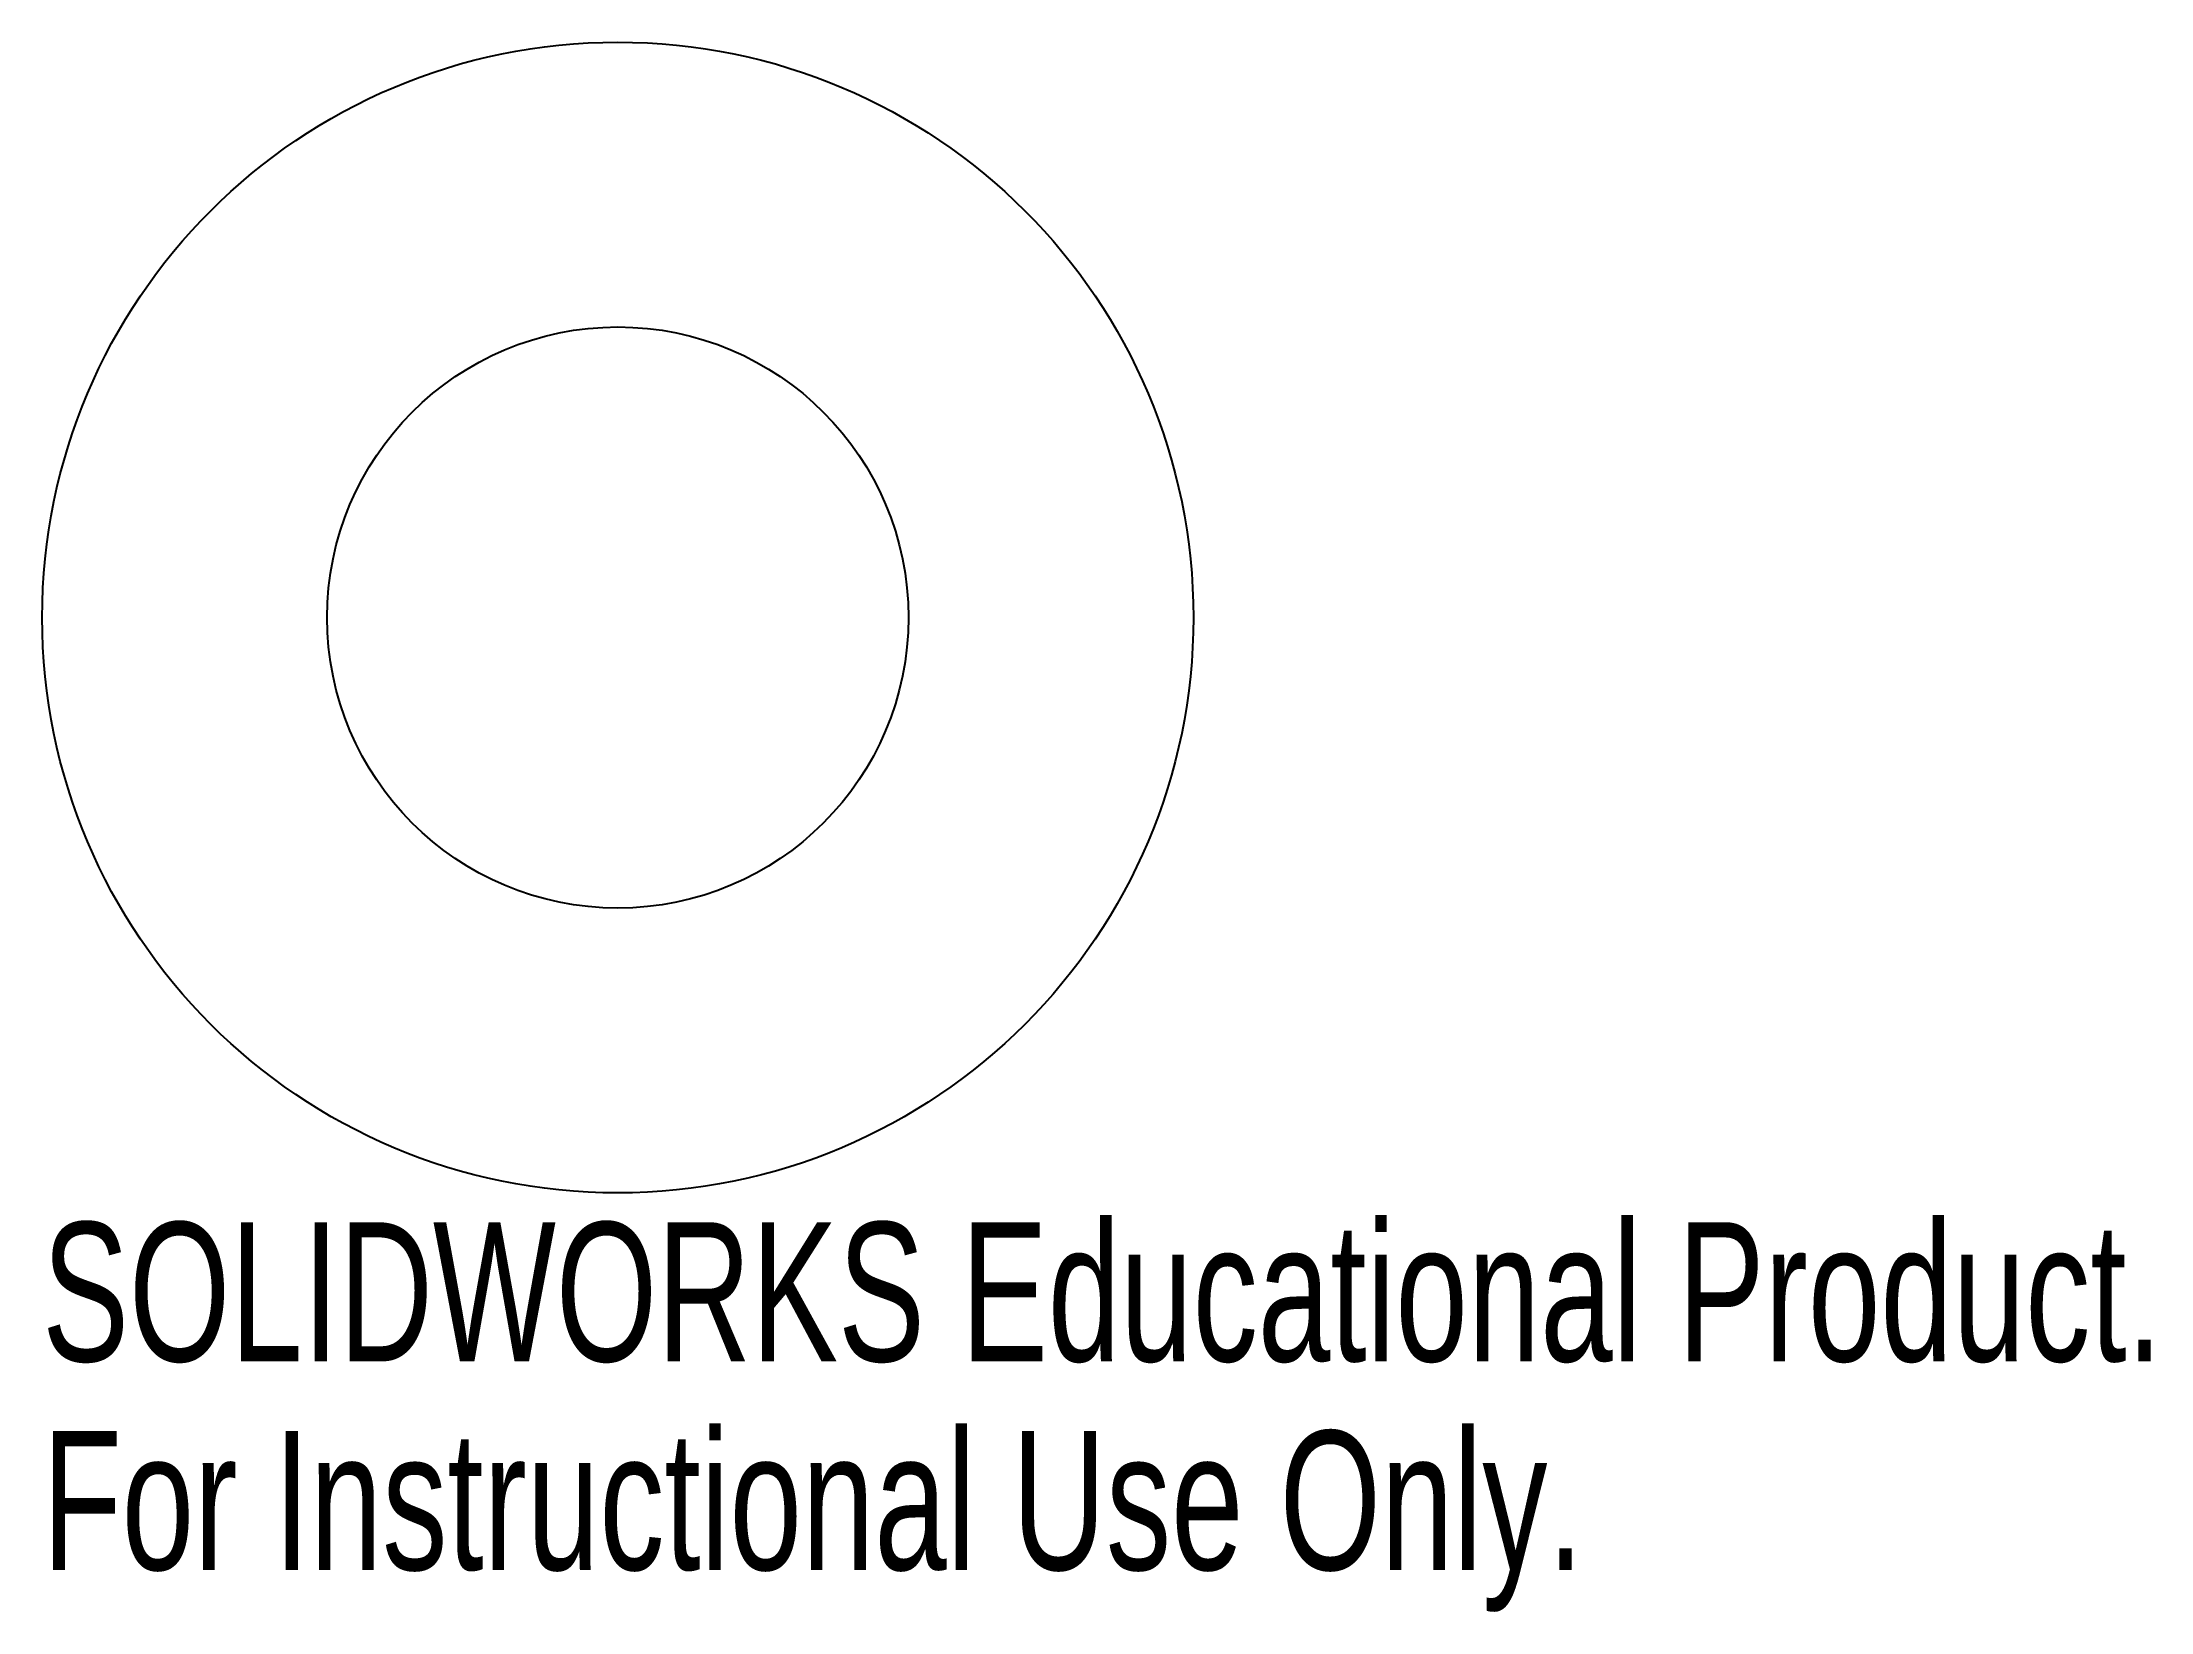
# Model space of a CAD drawing. Header units: millimetres. Extents: x -20 to 53.3, y -34.6 to 20.
import ezdxf

# ---------------------------------------------------------------- set-up
doc = ezdxf.new("R2010")
doc.units = ezdxf.units.MM
doc.styles.add('SLDTEXTSTYLE0', font='TXT', dxfattribs={"width": 0.7})

msp = doc.modelspace()

# ---------------------------------------------------------------- linework, layer by layer
at = {"color": 7, "linetype": 'Continuous'}
for radius in [20, 20, 10.1, 10.1]:
    msp.add_circle((0, 0), radius, dxfattribs=at)

# ---------------------------------------------------------------- texts
at = {"color": 7, "linetype": 'Continuous', "char_height": 4.83362, "attachment_point": 1, "style": 'SLDTEXTSTYLE0'}
for s, insert in [('SOLIDWORKS Educational Product.', (-20, -21.02)), ('For Instructional Use Only.', (-20, -28.27))]:
    msp.add_mtext(s, dxfattribs=dict(at, insert=insert))

doc.saveas('drawing.dxf')
